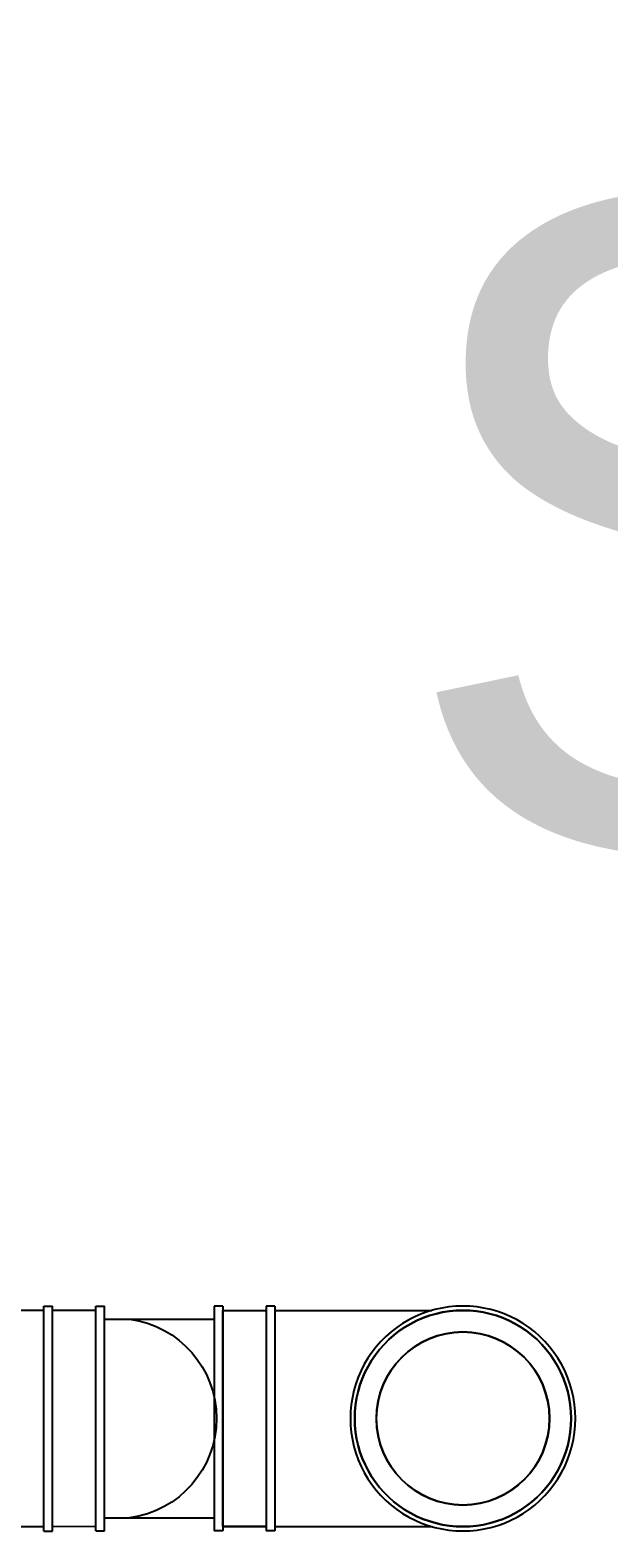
# Model space of a CAD drawing. Header units: metres. Extents: x 4626 to 5839, y 1264 to 1407.
# Drawn here: x 5820.1292 to 5820.2629, y 1312.2991 to 1312.646 of the extents above; entities that cross this region are included whole.
import ezdxf

# ---------------------------------------------------------------- set-up
doc = ezdxf.new("R2010")
doc.units = ezdxf.units.M
doc.layers.add('AMR_IS_Cloaca Primaria', color=7, linetype='Continuous', lineweight=25, true_color=0xa50000)
doc.layers.add('AMR_IS_Cloaca Secundaria', color=7, linetype='Continuous', lineweight=25, true_color=0xa57c00)
doc.layers.add('AMR_IS_Referencias', color=2, linetype='Continuous', lineweight=9)
doc.styles.add('arial', font='arial.ttf')

# ---------------------------------------------------------------- blocks, each defined once
blk = doc.blocks.new('sifon')
at = {"layer": 'AMR_IS_Cloaca Secundaria'}
for p, q in [((4965.5823, 901.66245), (4965.5823, 901.71127)), ((4965.6323, 901.66244), (4965.6323, 901.71126)), ((4965.5813, 901.66245), (4965.5813, 901.66045)), ((4965.6333, 901.66244), (4965.5813, 901.66245)), ((4965.6333, 901.66044), (4965.5813, 901.66045)), ((4965.58229, 901.65045), (4965.5823, 901.66045)), ((4965.63229, 901.65044), (4965.6323, 901.66044)), ((4965.6333, 901.66244), (4965.6333, 901.66044)), ((4965.63329, 901.65044), (4965.58129, 901.65045)), ((4965.58129, 901.65045), (4965.58129, 901.64845)), ((4965.63329, 901.65044), (4965.63329, 901.64844)), ((4965.63329, 901.64844), (4965.58129, 901.64845)), ((4965.58129, 901.62114), (4965.58129, 901.62314)), ((4965.58129, 901.62314), (4965.63329, 901.62313)), ((4965.63329, 901.62113), (4965.63329, 901.62313)), ((4965.58129, 901.62114), (4965.63329, 901.62113)), ((4965.63229, 901.62113), (4965.58229, 901.62114)), ((4965.58229, 901.62114), (4965.58229, 901.61114)), ((4965.58229, 901.62114), (4965.58229, 901.61114)), ((4965.63229, 901.62113), (4965.63229, 901.61113)), ((4965.63229, 901.62113), (4965.63229, 901.61113)), ((4965.58129, 901.60914), (4965.58129, 901.61114)), ((4965.58129, 901.61114), (4965.63329, 901.61113)), ((4965.58229, 901.61114), (4965.63229, 901.61113)), ((4965.63329, 901.60913), (4965.63329, 901.61113)), ((4965.58129, 901.60914), (4965.63329, 901.60913)), ((4965.58229, 901.60914), (4965.58229, 901.57281)), ((4965.63229, 901.60913), (4965.63229, 901.5728))]:
    blk.add_line(p, q, dxfattribs=at)
for points in [[(4965.58429, 901.64845), (4965.58429, 901.64267)], [(4965.63029, 901.64844), (4965.63029, 901.64266)], [(4965.5843, 901.64266), (4965.5843, 901.62313)], [(4965.63029, 901.64266), (4965.63029, 901.62313)]]:
    blk.add_lwpolyline(points, dxfattribs=at)
blk.add_lwpolyline([(4965.58429, 901.64267, 0.873093), (4965.63029, 901.64266, -0.734528)], format="xyb", dxfattribs=at)
for points in [[(4965.58229, 901.62114), (4965.58229, 901.61114), (4965.63229, 901.61113), (4965.63229, 901.62113)], [(4965.60728, 901.53967), (4965.60565, 901.53972), (4965.60403, 901.53987), (4965.60241, 901.54013), (4965.60082, 901.54048), (4965.59925, 901.54094), (4965.59771, 901.54149), (4965.59621, 901.54214), (4965.59476, 901.54288), (4965.59335, 901.54371), (4965.592, 901.54463), (4965.59071, 901.54563), (4965.58949, 901.54671), (4965.58833, 901.54787), (4965.58725, 901.54909), (4965.58625, 901.55038), (4965.58533, 901.55174), (4965.5845, 901.55314), (4965.58376, 901.5546), (4965.58311, 901.5561), (4965.58256, 901.55763), (4965.5821, 901.5592), (4965.58175, 901.5608), (4965.58149, 901.56241), (4965.58134, 901.56404), (4965.58129, 901.56567), (4965.58134, 901.5673), (4965.58149, 901.56893), (4965.58175, 901.57054), (4965.5821, 901.57213), (4965.58256, 901.5737), (4965.58311, 901.57524), (4965.58376, 901.57674), (4965.5845, 901.57819), (4965.58534, 901.5796), (4965.58625, 901.58095), (4965.58725, 901.58224), (4965.58833, 901.58347), (4965.58949, 901.58462), (4965.59072, 901.5857), (4965.59201, 901.5867), (4965.59336, 901.58762), (4965.59476, 901.58845), (4965.59622, 901.58919), (4965.59772, 901.58984), (4965.59925, 901.59039), (4965.60082, 901.59085), (4965.60242, 901.5912), (4965.60403, 901.59146), (4965.60566, 901.59161), (4965.60729, 901.59167), (4965.60892, 901.59161), (4965.61055, 901.59146), (4965.61216, 901.5912), (4965.61375, 901.59085), (4965.61532, 901.59039), (4965.61686, 901.58984), (4965.61836, 901.58919), (4965.61981, 901.58845), (4965.62122, 901.58762), (4965.62257, 901.5867), (4965.62386, 901.5857), (4965.62509, 901.58462), (4965.62624, 901.58346), (4965.62732, 901.58224), (4965.62832, 901.58095), (4965.62924, 901.57959), (4965.63007, 901.57819), (4965.63081, 901.57673), (4965.63146, 901.57523), (4965.63201, 901.5737), (4965.63247, 901.57213), (4965.63283, 901.57053), (4965.63308, 901.56892), (4965.63324, 901.5673), (4965.63329, 901.56566), (4965.63323, 901.56403), (4965.63308, 901.5624), (4965.63283, 901.56079), (4965.63247, 901.5592), (4965.63201, 901.55763), (4965.63146, 901.55609), (4965.63081, 901.55459), (4965.63007, 901.55314), (4965.62924, 901.55173), (4965.62832, 901.55038), (4965.62732, 901.54909), (4965.62624, 901.54786), (4965.62508, 901.54671), (4965.62386, 901.54563), (4965.62257, 901.54463), (4965.62122, 901.54371), (4965.61981, 901.54288), (4965.61835, 901.54214), (4965.61686, 901.54149), (4965.61532, 901.54094), (4965.61375, 901.54048), (4965.61216, 901.54013), (4965.61054, 901.53987), (4965.60892, 901.53972)], [(4965.58229, 901.56567), (4965.58234, 901.56724), (4965.58248, 901.5688), (4965.58273, 901.57035), (4965.58307, 901.57188), (4965.58351, 901.57339), (4965.58404, 901.57487), (4965.58467, 901.57631), (4965.58538, 901.57771), (4965.58618, 901.57906), (4965.58706, 901.58036), (4965.58803, 901.5816), (4965.58906, 901.58278), (4965.59017, 901.58389), (4965.59135, 901.58493), (4965.59259, 901.58589), (4965.59389, 901.58677), (4965.59524, 901.58757), (4965.59664, 901.58829), (4965.59809, 901.58891), (4965.59956, 901.58944), (4965.60107, 901.58988), (4965.6026, 901.59022), (4965.60416, 901.59047), (4965.60572, 901.59062), (4965.60729, 901.59067), (4965.60886, 901.59062), (4965.61042, 901.59047), (4965.61197, 901.59022), (4965.61351, 901.58988), (4965.61501, 901.58944), (4965.61649, 901.58891), (4965.61793, 901.58828), (4965.61933, 901.58757), (4965.62068, 901.58677), (4965.62198, 901.58589), (4965.62322, 901.58493), (4965.6244, 901.58389), (4965.62551, 901.58278), (4965.62655, 901.5816), (4965.62751, 901.58036), (4965.6284, 901.57906), (4965.6292, 901.57771), (4965.62991, 901.57631), (4965.63053, 901.57487), (4965.63106, 901.57339), (4965.6315, 901.57188), (4965.63184, 901.57035), (4965.63209, 901.5688), (4965.63224, 901.56723), (4965.63229, 901.56566), (4965.63224, 901.56409), (4965.63209, 901.56253), (4965.63184, 901.56098), (4965.6315, 901.55945), (4965.63106, 901.55794), (4965.63053, 901.55646), (4965.62991, 901.55502), (4965.62919, 901.55362), (4965.62839, 901.55227), (4965.62751, 901.55097), (4965.62655, 901.54973), (4965.62551, 901.54855), (4965.6244, 901.54744), (4965.62322, 901.5464), (4965.62198, 901.54544), (4965.62068, 901.54456), (4965.61933, 901.54376), (4965.61793, 901.54304), (4965.61649, 901.54242), (4965.61501, 901.54189), (4965.6135, 901.54145), (4965.61197, 901.54111), (4965.61042, 901.54086), (4965.60885, 901.54071), (4965.60728, 901.54067), (4965.60571, 901.54071), (4965.60415, 901.54086), (4965.6026, 901.54111), (4965.60107, 901.54145), (4965.59956, 901.54189), (4965.59808, 901.54242), (4965.59664, 901.54305), (4965.59524, 901.54376), (4965.59389, 901.54456), (4965.59259, 901.54544), (4965.59135, 901.5464), (4965.59017, 901.54744), (4965.58906, 901.54855), (4965.58802, 901.54973), (4965.58706, 901.55097), (4965.58618, 901.55227), (4965.58538, 901.55362), (4965.58466, 901.55502), (4965.58404, 901.55646), (4965.58351, 901.55794), (4965.58307, 901.55945), (4965.58273, 901.56098), (4965.58248, 901.56253), (4965.58234, 901.5641)], [(4965.59956, 901.58944), (4965.59809, 901.58891), (4965.59664, 901.58829), (4965.59524, 901.58757), (4965.59389, 901.58677), (4965.59259, 901.58589), (4965.59135, 901.58493), (4965.59017, 901.58389), (4965.58906, 901.58278), (4965.58803, 901.5816), (4965.58706, 901.58036), (4965.58618, 901.57906), (4965.58538, 901.57771), (4965.58467, 901.57631), (4965.58404, 901.57487), (4965.58351, 901.57339), (4965.58307, 901.57188), (4965.58273, 901.57035), (4965.58248, 901.5688), (4965.58234, 901.56724), (4965.58229, 901.56567), (4965.58234, 901.5641), (4965.58248, 901.56253), (4965.58273, 901.56098), (4965.58307, 901.55945), (4965.58351, 901.55794), (4965.58404, 901.55646), (4965.58466, 901.55502), (4965.58538, 901.55362), (4965.58618, 901.55227), (4965.58706, 901.55097), (4965.58802, 901.54973), (4965.58906, 901.54855), (4965.59017, 901.54744), (4965.59135, 901.5464), (4965.59259, 901.54544), (4965.59389, 901.54456), (4965.59524, 901.54376), (4965.59664, 901.54305), (4965.59808, 901.54242), (4965.59956, 901.54189), (4965.60107, 901.54145), (4965.6026, 901.54111), (4965.60415, 901.54086), (4965.60571, 901.54071), (4965.60728, 901.54067), (4965.60885, 901.54071), (4965.61042, 901.54086), (4965.61197, 901.54111), (4965.6135, 901.54145), (4965.61501, 901.54189), (4965.61649, 901.54242), (4965.61793, 901.54304), (4965.61933, 901.54376), (4965.62068, 901.54456), (4965.62198, 901.54544), (4965.62322, 901.5464), (4965.6244, 901.54744), (4965.62551, 901.54855), (4965.62655, 901.54973), (4965.62751, 901.55097), (4965.62839, 901.55227), (4965.62919, 901.55362), (4965.62991, 901.55502), (4965.63053, 901.55646), (4965.63106, 901.55794), (4965.6315, 901.55945), (4965.63184, 901.56098), (4965.63209, 901.56253), (4965.63224, 901.56409), (4965.63229, 901.56566), (4965.63224, 901.56723), (4965.63209, 901.5688), (4965.63184, 901.57035), (4965.6315, 901.57188), (4965.63106, 901.57339), (4965.63053, 901.57487), (4965.62991, 901.57631), (4965.6292, 901.57771), (4965.6284, 901.57906), (4965.62751, 901.58036), (4965.62655, 901.5816), (4965.62551, 901.58278), (4965.6244, 901.58389), (4965.62322, 901.58493), (4965.62198, 901.58589), (4965.62068, 901.58677), (4965.61933, 901.58757), (4965.61793, 901.58828), (4965.61649, 901.58891), (4965.61501, 901.58944), (4965.61351, 901.58988), (4965.61197, 901.59022), (4965.61042, 901.59047), (4965.60886, 901.59062), (4965.60729, 901.59067), (4965.60572, 901.59062), (4965.60416, 901.59047), (4965.6026, 901.59022), (4965.60107, 901.58988)]]:
    blk.add_lwpolyline(points, close=True, dxfattribs=at)
blk.add_lwpolyline([(4965.58729, 901.56567, 1), (4965.62729, 901.56566, 1)], format="xyb", close=True, dxfattribs=at)
blk.add_circle((4965.60729, 901.56567), 0.02, dxfattribs=at)

msp = doc.modelspace()

# ---------------------------------------------------------------- block references
at = {"layer": 'AMR_IS_Cloaca Primaria', "xscale": -1, "rotation": 90}
msp.add_blockref('sifon', (6721.79484, 6277.93235), dxfattribs=at)

# ---------------------------------------------------------------- texts
at = {"layer": 'AMR_IS_Referencias', "insert": (5820.21354, 1312.53089), "char_height": 0.15, "width": 1.1939591, "attachment_point": 4, "style": 'arial'}
msp.add_mtext('SIFÓN P.C.', dxfattribs=at)

doc.saveas('drawing.dxf')
